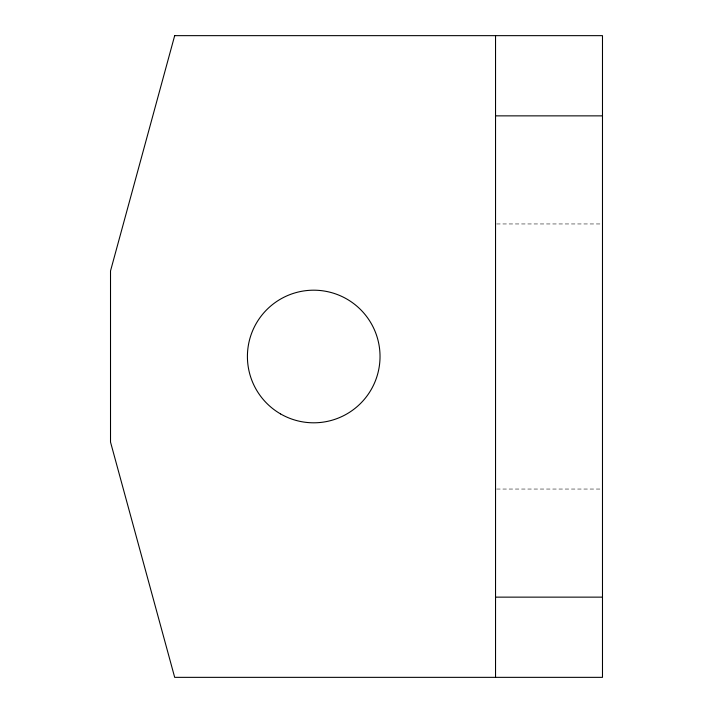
<?xml version="1.0" encoding="UTF-8"?>
<svg xmlns="http://www.w3.org/2000/svg" width="713" height="713" viewBox="0 0 713 713"><rect width="100%" height="100%" fill="white"/><g stroke="black" fill="none" stroke-linecap="round" stroke-linejoin="round"><path stroke-width="0.53" stroke-dasharray="3.56 2.67" d="M496.64 223.953L602.485 223.953M496.64 489.047L600.284 489.047"/><path stroke-width="1.07" d="M495.535 115.862L602.485 115.862M495.535 597.138L602.485 597.138M495.535 35.65L495.535 677.35M174.685 35.65L110.515 270.94L110.515 442.06L174.685 677.35L602.485 677.35L602.485 35.65L174.685 35.65M280.565 413.923A66.309 66.309 0 0 0 380.029 356.5A66.309 66.309 0 0 0 280.565 299.077A66.309 66.309 0 0 0 280.565 413.923"/></g></svg>
